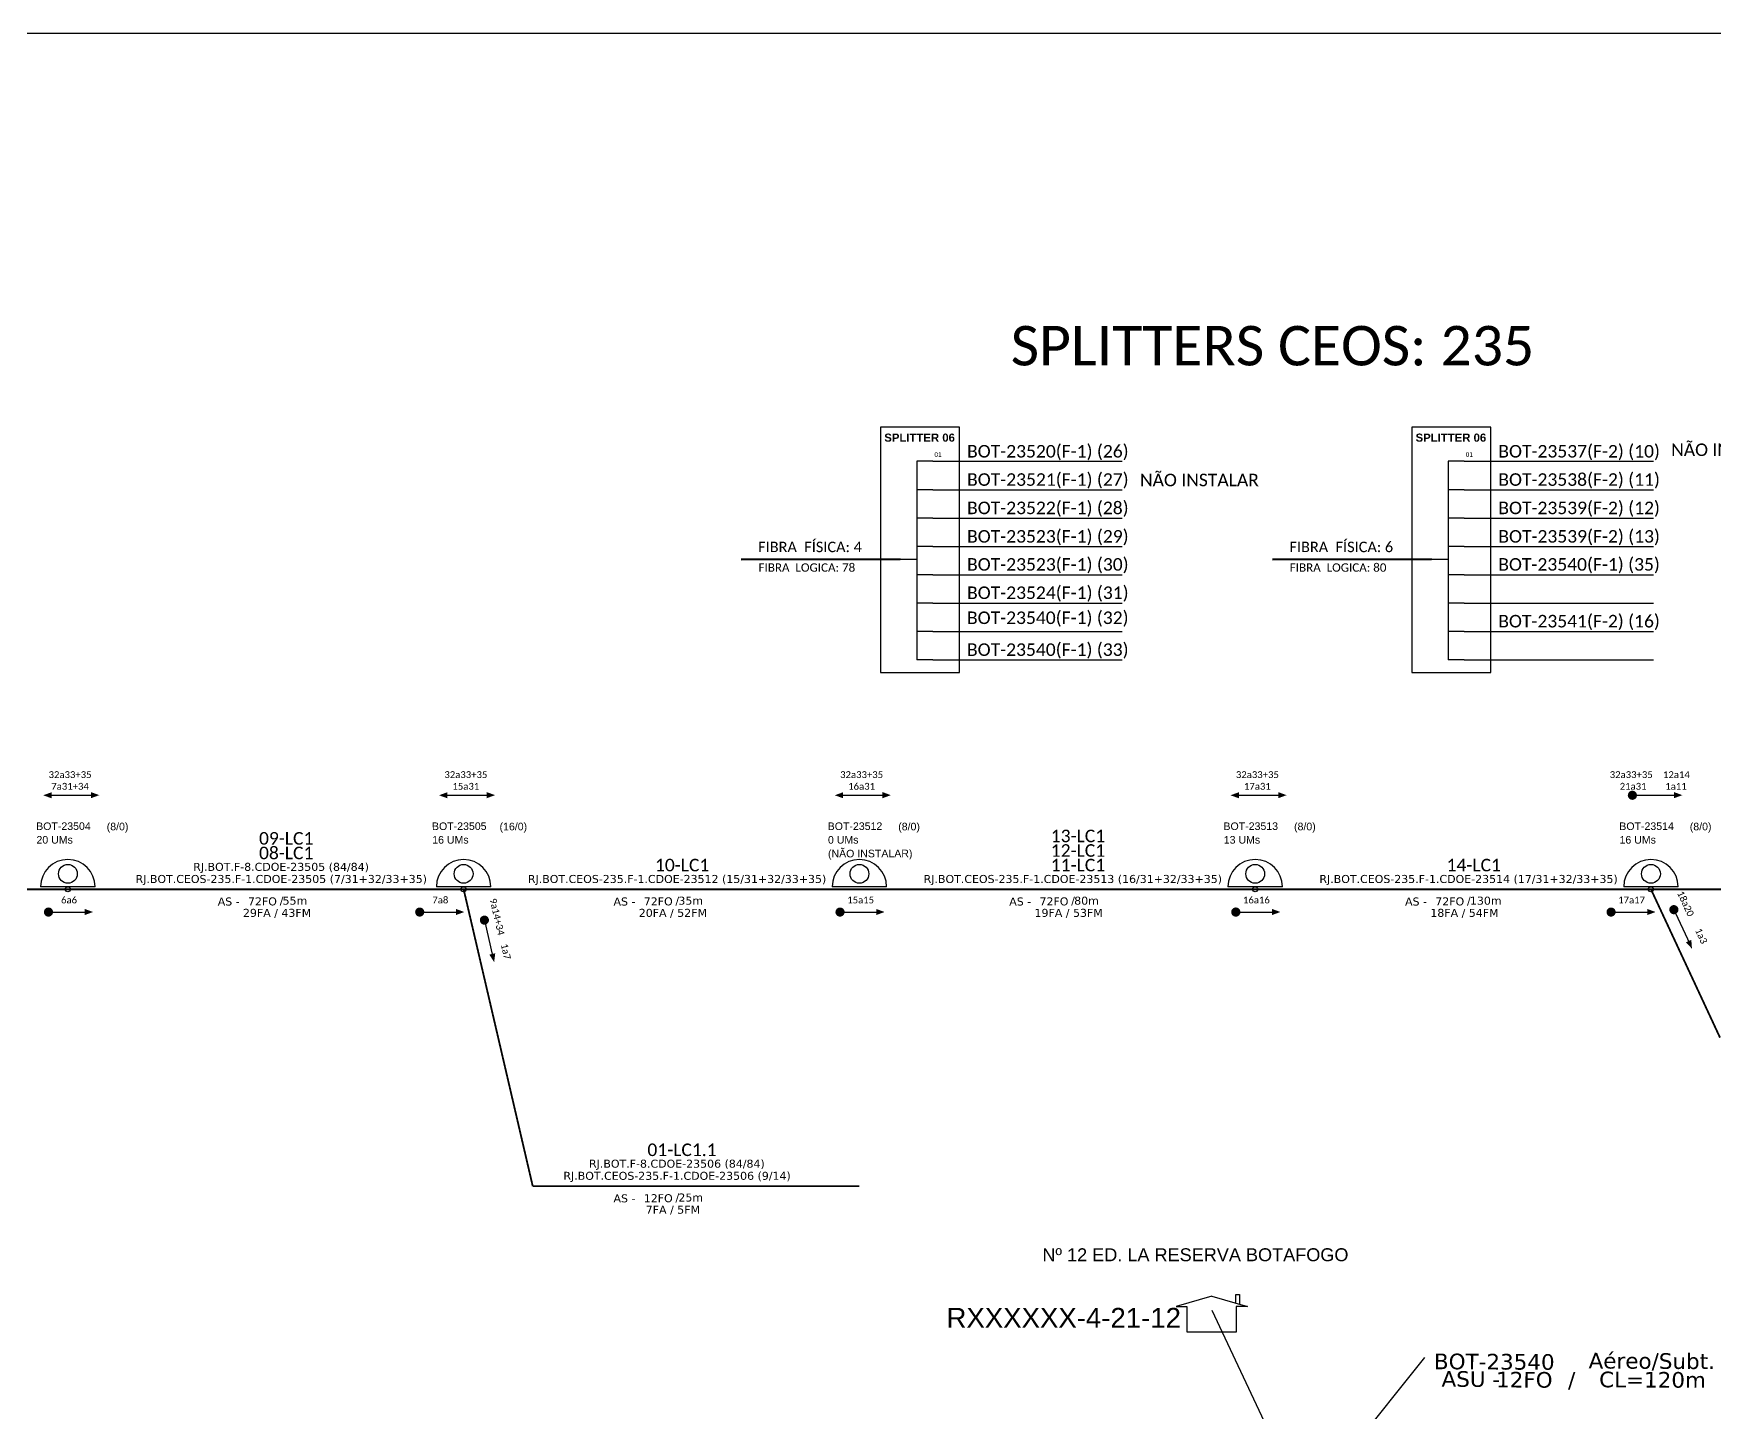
# Model space of a CAD drawing. Header units: metres. Extents: x -1286 to -445, y -500 to 94.
# Drawn here: x -1000.4 to -742.4, y -117.4 to 94.2 of the extents above; entities that cross this region are included whole.
import ezdxf
from ezdxf.enums import TextEntityAlignment as Align

# ---------------------------------------------------------------- set-up
doc = ezdxf.new("R2010")
doc.units = ezdxf.units.M
doc.layers.add("20.0-LEGENDA DOS CDO'S", color=1, linetype='Continuous', lineweight=0)
doc.layers.add('40.1-ETIQUETAS', color=1, linetype='Continuous', lineweight=20)
for name, color, linetype in [('CAP a instalar', 1, 'Continuous'), ('CD de instalação futura', 8, 'Continuous'), ('label_cabos', 7, 'Continuous'), ('Legenda', 1, 'Continuous'), ('SETA', 7, 'Continuous'), ('surveys', 7, 'Continuous'), ('surveys legendas', 7, 'Continuous')]:
    doc.layers.add(name, color=color, linetype=linetype)
doc.layers.add('DROP DE CLIENTE', color=140, linetype='Continuous', plot=False)
doc.layers.add('EXTRA', color=50, linetype='Continuous', plot=False)
doc.styles.add('ARIAL', font='arial.ttf')
doc.styles.add('siredit', font='verdana.ttf')
doc.linetypes.add('FENCELINE1', pattern='A,0.25,-0.1,[133,ltypeshp.shx,S=0.1,R=0,X=-0.1,Y=0],-0.1,1', length=1.45)
doc.dimstyles.new('CC', dxfattribs={"dimtxt": 0.8, "dimasz": 2, "dimexe": 0.18, "dimexo": 0.0625, "dimgap": 0.09, "dimtad": 0, "dimdec": 0, "dimrnd": 1, "dimzin": 0, "dimdsep": 46, "dimtxsty": 'siredit', "dimblk": 'NONE', "dimcen": 0, "dimse1": 1, "dimse2": 1, "dimsd1": 1, "dimsd2": 1, "dimclrt": 7, "dimadec": 0, "dimazin": 0, "dimtfac": 1, "dimtdec": 0, "dimtofl": 0, "dimtmove": 0, "dimatfit": 3, "dimfxl": 0, "dimtolj": 1, "dimtzin": 0, "dimarcsym": 0})

# ---------------------------------------------------------------- blocks, each defined once
blk = doc.blocks.new('ETIQUETA_RS5F')
at = {"layer": '40.1-ETIQUETAS', "color": 0, "style": 'siredit'}
blk.add_text('/', height=1.5, dxfattribs=at).set_placement((1.58, -1.95), align=Align.MIDDLE_RIGHT)
for tag, p in [('ETIQUETA_R_PRIMARIA', (1.21, 4.1)), ('ETIQUETA_R_SECUNDARIA', (1.21, 2.1)), ('F_ATIVAS/F_MORTAS', (1.14, -4.24))]:
    blk.add_attdef(tag, text='', height=1.5, dxfattribs=at).set_placement(p, align=Align.MIDDLE_CENTER)
for tag, p in [('TIPO_CABO', (-6.58, -2.12)), ('CAP_CABO', (0.4, -2.09))]:
    blk.add_attdef(tag, text='', height=1.5, dxfattribs=at).set_placement(p, align=Align.MIDDLE_RIGHT)
blk.add_attdef('METROS', text='', height=1.5, dxfattribs=at).set_placement((2.14, -1.95), align=Align.MIDDLE_LEFT)
for tag, p in [('FUSÃO_1', (0.85, -8.39)), ('FUSÃO_2', (0.85, -10.6)), ('FUSÃO_3', (0.85, -12.93)), ('FUSÃO_4', (0.85, -15.14)), ('FUSÃO_5', (0.85, -17.16))]:
    blk.add_attdef(tag, text='', height=1.5, dxfattribs=at).set_placement(p, align=Align.CENTER)
blk = doc.blocks.new('SURVEY_SURVEY')
for p, q in [((0, 0.00001268), (-0.00001257, 0.000009)), ((0, 0.00001268), (0.00001257, 0.000009)), ((0.00000843, 0.00001322), (0.00000976, 0.00001322)), ((0.00000843, 0.00001027), (0.00000843, 0.00001322)), ((0.00000976, 0.00001322), (0.00000975, 0.00000989)), ((-0.00001257, 0.000009), (-0.00000863, 0.000009)), ((-0.00000862, 0), (-0.00000862, 0.00000897)), ((0.00000862, 0.00000901), (0.00000862, 0)), ((0.00001257, 0.000009), (0.00000862, 0.000009)), ((0.00000862, 0), (-0.00000862, 0))]:
    blk.add_line(p, q)
blk = doc.blocks.new('LEGENDA DOS CABOS')
at = {"layer": 'EXTRA', "color": 0, "style": 'siredit'}
for tag, p in [('ID', (4.6, 0.97)), ('XX', (9.03, 0.97))]:
    blk.add_attdef(tag, text='', height=0.48, rotation=359.69, dxfattribs=at).set_placement(p, align=Align.MIDDLE_CENTER)
at = {"layer": 'Legenda', "color": 0, "style": 'siredit'}
for tag, p in [('TIPO_CABO', (1.31, 0)), ('CABO', (4.69, -0.05)), ('/', (6.81, -0.05)), ('METROS', (10.03, -0.05))]:
    blk.add_attdef(tag, text='', height=0.8, rotation=359.69, dxfattribs=at).set_placement(p, align=Align.MIDDLE_CENTER)
blk = doc.blocks.new('_None')

msp = doc.modelspace()

# ---------------------------------------------------------------- linework, layer by layer
at = {"color": 7, "linetype": 'Continuous'}
for p, q in [((-864.82, 28.6), (-864.82, -1.89)), ((-862.35, 28.6), (-864.82, 28.6)), ((-783.29, 28.6), (-783.29, -1.89)), ((-780.82, 28.6), (-783.29, 28.6)), ((-862.35, 24.19), (-864.82, 24.19)), ((-780.82, 24.19), (-783.29, 24.19)), ((-862.35, 19.84), (-864.82, 19.84)), ((-780.82, 19.84), (-783.29, 19.84)), ((-867.38, 13.56), (-864.83, 13.56)), ((-862.35, 15.47), (-864.82, 15.47)), ((-785.85, 13.56), (-783.3, 13.56)), ((-780.82, 15.47), (-783.29, 15.47)), ((-862.35, 11.15), (-864.82, 11.15)), ((-780.82, 11.15), (-783.29, 11.15)), ((-862.35, 6.82), (-864.82, 6.82)), ((-780.82, 6.82), (-783.29, 6.82)), ((-862.35, 2.47), (-864.82, 2.47)), ((-780.82, 2.47), (-783.29, 2.47)), ((-862.35, -1.89), (-864.82, -1.89)), ((-780.82, -1.89), (-783.29, -1.89))]:
    msp.add_line(p, q, dxfattribs=at)
at = {"color": 10, "linetype": 'Continuous'}
for p, q in [((-862.35, 28.6), (-833.3, 28.59)), ((-780.82, 28.6), (-751.78, 28.59)), ((-862.35, 24.19), (-833.3, 24.18)), ((-780.82, 24.19), (-751.78, 24.18)), ((-862.35, 19.84), (-833.3, 19.83)), ((-780.82, 19.84), (-751.78, 19.83)), ((-862.35, 15.47), (-833.3, 15.47)), ((-780.82, 15.47), (-751.78, 15.47)), ((-862.35, 11.16), (-833.3, 11.15)), ((-780.82, 11.16), (-751.78, 11.15)), ((-862.35, 6.82), (-833.3, 6.81)), ((-780.82, 6.82), (-751.78, 6.81)), ((-862.35, 2.47), (-833.3, 2.47)), ((-780.82, 2.47), (-751.78, 2.47)), ((-862.35, -1.89), (-833.3, -1.9)), ((-780.82, -1.89), (-751.78, -1.9))]:
    msp.add_line(p, q, dxfattribs=at)
at = {"color": 1, "linetype": 'Continuous', "lineweight": 60}
for p, q in [((-867.38, 13.56), (-891.8, 13.48)), ((-785.85, 13.56), (-810.27, 13.48))]:
    msp.add_line(p, q, dxfattribs=at)
at = {"color": 8}
msp.add_line((-869.46, -36.71), (-877.81, -36.71), dxfattribs=at)
msp.add_lwpolyline([(-1286.07, -499.81), (-445.07, -499.81), (-445.07, 94.19), (-1286.07, 94.19)], close=True)
at = {"color": 7}
for points in [[(-870.41, -3.84), (-858.28, -3.84), (-858.28, 33.83), (-870.41, 33.83)], [(-788.89, -3.84), (-776.75, -3.84), (-776.75, 33.83), (-788.89, 33.83)]]:
    msp.add_lwpolyline(points, close=True, dxfattribs=at)
at = {"const_width": 0.702}
for points in [[(-755.37, -22.68, 1), (-754.67, -22.68, 1)], [(-998.43, -40.6, 1), (-997.73, -40.6, 1)], [(-941.46, -40.6, 1), (-940.76, -40.6, 1)], [(-931.26, -41.5, 1), (-931.11, -42.18, 1)], [(-876.96, -40.6, 1), (-876.26, -40.6, 1)], [(-816.23, -40.6, 1), (-815.52, -40.6, 1)], [(-758.64, -40.6, 1), (-757.94, -40.6, 1)], [(-748.8, -39.91, 1), (-748.51, -40.55, 1)]]:
    msp.add_lwpolyline(points, format="xyb", close=True, dxfattribs=at)
at = {"color": 8}
msp.add_arc((-873.64, -36.71), 4.18, 0, 180, dxfattribs=at)
at = {"layer": 'CAP a instalar', "color": 5, "linetype": 'FENCELINE1', "ltscale": 6, "const_width": 0.281}
for points in [[(-1055.83, -37.1), (-995.1, -37.1)], [(-995.1, -37.1), (-934.37, -37.1)], [(-934.37, -37.1), (-873.63, -37.1)], [(-873.63, -37.1), (-812.9, -37.1)], [(-812.9, -37.1), (-752.17, -37.1)], [(-752.17, -37.1), (-691.43, -37.1)]]:
    msp.add_lwpolyline(points, dxfattribs=at)
at = {"layer": 'CAP a instalar', "color": 7, "linetype": 'FENCELINE1', "ltscale": 6, "const_width": 0.281}
for points in [[(-934.37, -37.1), (-923.77, -82.65)], [(-752.17, -37.1), (-741.57, -59.87)], [(-923.77, -82.65), (-873.63, -82.65)]]:
    msp.add_lwpolyline(points, dxfattribs=at)
at = {"layer": 'CD de instalação futura', "color": 8}
msp.add_circle((-873.64, -34.73), 1.44, dxfattribs=at)
at = {"layer": 'DROP DE CLIENTE', "elevation": 1.09}
msp.add_lwpolyline([(-807.91, -126.44), (-819.52, -101.73)], dxfattribs=at)
at = {"layer": 'label_cabos', "color": 7}
for p, q in [((-990.93, -36.71), (-999.28, -36.71)), ((-930.19, -36.71), (-938.54, -36.71)), ((-808.73, -36.71), (-817.08, -36.71)), ((-747.99, -36.71), (-756.34, -36.71))]:
    msp.add_line(p, q, dxfattribs=at)
for centre, radius in [((-995.1, -34.73), 1.44), ((-934.37, -34.73), 1.44), ((-812.9, -34.73), 1.44), ((-752.17, -34.73), 1.44), ((-995.1, -37.1), 0.387), ((-934.37, -37.1), 0.387), ((-812.9, -37.1), 0.387), ((-752.17, -37.1), 0.387)]:
    msp.add_circle(centre, radius, dxfattribs=at)
for centre in [(-995.1, -36.71), (-934.37, -36.71), (-812.9, -36.71), (-752.17, -36.71)]:
    msp.add_arc(centre, 4.18, 0, 180, dxfattribs=at)
at = {"layer": 'SETA'}
for points in [[(-997.6, -22.68), (-991.57, -22.68)], [(-936.87, -22.68), (-930.83, -22.68)], [(-876.13, -22.68), (-870.1, -22.68)], [(-815.4, -22.68), (-809.37, -22.68)], [(-754.67, -22.68), (-748.63, -22.68)], [(-998.08, -40.6), (-992.04, -40.6)], [(-941.11, -40.6), (-935.08, -40.6)], [(-876.61, -40.6), (-870.57, -40.6)], [(-815.88, -40.6), (-809.84, -40.6)], [(-758.29, -40.6), (-752.26, -40.6)], [(-748.75, -40.02), (-746.21, -45.5)], [(-931.24, -41.62), (-929.88, -47.5)]]:
    msp.add_lwpolyline(points, dxfattribs=at)
for points in [[(-997.6, -23.14), (-998.89, -22.68), (-997.6, -22.21)], [(-991.57, -22.19), (-990.28, -22.66), (-991.57, -23.13)], [(-936.87, -23.14), (-938.15, -22.68), (-936.87, -22.21)], [(-930.83, -22.19), (-929.55, -22.66), (-930.83, -23.13)], [(-876.13, -23.14), (-877.42, -22.68), (-876.13, -22.21)], [(-870.1, -22.19), (-868.81, -22.66), (-870.1, -23.13)], [(-815.4, -23.14), (-816.69, -22.68), (-815.4, -22.21)], [(-809.37, -22.19), (-808.08, -22.66), (-809.37, -23.13)], [(-748.63, -22.19), (-747.35, -22.66), (-748.63, -23.13)], [(-992.53, -40.12), (-991.24, -40.59), (-992.53, -41.06)], [(-935.56, -40.12), (-934.27, -40.59), (-935.56, -41.06)], [(-871.06, -40.12), (-869.77, -40.59), (-871.06, -41.06)], [(-810.32, -40.12), (-809.04, -40.59), (-810.32, -41.06)], [(-752.74, -40.12), (-751.46, -40.59), (-752.74, -41.06)], [(-745.98, -44.86), (-745.87, -46.22), (-746.83, -45.25)], [(-929.52, -46.92), (-929.69, -48.28), (-930.43, -47.13)]]:
    msp.add_solid(points, dxfattribs=at)

# ---------------------------------------------------------------- block references
at = {"layer": 'CAP a instalar', "color": 7, "linetype": 'FENCELINE1', "ltscale": 7}
ref = msp.add_blockref('ETIQUETA_RS5F', (-902.59, -82.8), dxfattribs=dict(at, xscale=0.818812789469839, yscale=0.818812789469839, zscale=0.818812789469839))
ref.add_attrib('ETIQUETA_R_PRIMARIA', 'RJ.BOT.F-8.CDOE-23506 (84/84)', dxfattribs={"layer": '40.1-ETIQUETAS', "color": 0, "height": 1.2282, "style": 'siredit'}).set_placement((-901.65, -79.21), align=Align.MIDDLE_CENTER)
ref.add_attrib('ETIQUETA_R_SECUNDARIA', 'RJ.BOT.CEOS-235.F-1.CDOE-23506 (9/14)', dxfattribs={"layer": '40.1-ETIQUETAS', "color": 0, "height": 1.2282, "style": 'siredit'}).set_placement((-901.62, -81.07), align=Align.MIDDLE_CENTER)
ref.add_attrib('TIPO_CABO', 'AS -', dxfattribs={"layer": '40.1-ETIQUETAS', "color": 0, "height": 1.228, "style": 'siredit'}).set_placement((-908.01, -84.53), align=Align.MIDDLE_RIGHT)
ref.add_attrib('CAP_CABO', '12FO', dxfattribs={"layer": '40.1-ETIQUETAS', "color": 0, "height": 1.228, "style": 'siredit'}).set_placement((-902.29, -84.51), align=Align.MIDDLE_RIGHT)
ref.add_attrib('METROS', '25m', dxfattribs={"layer": '40.1-ETIQUETAS', "color": 0, "height": 1.228, "style": 'siredit'}).set_placement((-901.42, -84.4), align=Align.MIDDLE_LEFT)
ref.add_attrib('F_ATIVAS/F_MORTAS', '7FA / 5FM', dxfattribs={"layer": '40.1-ETIQUETAS', "color": 0, "height": 1.228, "style": 'siredit'}).set_placement((-902.26, -86.27), align=Align.MIDDLE_CENTER)
at = {"layer": 'label_cabos', "color": 0, "lineweight": 0}
ref = msp.add_blockref('LEGENDA DOS CABOS', (-786.39, -113.5), dxfattribs=dict(at, xscale=2.4, yscale=2.4, zscale=2.4))
ref.add_attrib('ID', 'BOT-23540', dxfattribs={"color": 0, "height": 2.4, "rotation": 359.69, "style": 'siredit'}).set_placement((-776.21, -109.59), align=Align.MIDDLE_CENTER)
ref.add_attrib('CABO', '12FO', dxfattribs={"color": 0, "height": 2.4, "rotation": 359.69, "style": 'siredit'}).set_placement((-771.6, -112.36), align=Align.MIDDLE_CENTER)
ref.add_attrib('METROS', 'CL=120m', dxfattribs={"color": 0, "height": 2.4, "rotation": 359.69, "style": 'siredit'}).set_placement((-751.93, -112.36), align=Align.MIDDLE_CENTER)
ref.add_attrib('XX', 'Aéreo/Subt.', dxfattribs={"color": 0, "height": 2.4, "rotation": 359.69, "style": 'siredit'}).set_placement((-752.05, -109.48), align=Align.MIDDLE_CENTER)
ref.add_attrib('/', '/', dxfattribs={"color": 0, "height": 2.4, "rotation": 359.69, "style": 'siredit'}).set_placement((-764.33, -112.36), align=Align.MIDDLE_CENTER)
ref.add_attrib('TIPO_CABO', 'ASU -', dxfattribs={"color": 0, "height": 2.4, "rotation": 359.69, "style": 'siredit'}).set_placement((-779.81, -112.25), align=Align.MIDDLE_CENTER)
at = {"layer": 'surveys', "color": 255, "xscale": 436406.9163073743, "yscale": 436406.9163073743, "zscale": 436406.9163073743}
msp.add_blockref('SURVEY_SURVEY', (-819.56, -105.07, 1.09), dxfattribs=at)

# ---------------------------------------------------------------- texts
at = {"color": 3, "style": 'ARIAL'}
msp.add_text('Nº 12 ED. LA RESERVA BOTAFOGO', height=1.9867, rotation=0.0085, dxfattribs=at).set_placement((-845.56, -94.18, 0.06))
at = {"attachment_point": 5}
for s, insert, char_height, width in [('\\C7;\\fCalibri|b0|i0|c0|p34;SPLITTERS CEOS: 235', (-810.25, 46.27), 6.0653, 92.4296), ('\\C10;\\fArial|b1|i0|c0|p34;SPLITTER 06', (-864.4, 32.19), 1.2462, 12.1306), ('{\\fCalibri|b0|i0|c0|p34;\\C7;BOT-23520(F-1) (26)}', (-844.72, 29.9), 1.9257, 28.7191), ('\\C10;\\fArial|b1|i0|c0|p34;SPLITTER 06', (-782.87, 32.19), 1.2462, 12.1306), ('\\C7;\\fCalibri|b0|i0|c0|p34;BOT-23537(F-2) (10)', (-763.19, 29.9), 1.9257, 28.7191), ('{\\fCalibri|b0|i0|c0|p34;\\C7;NÃO INSTALAR}', (-739.95, 30.33), 1.9257, 28.7191), ('\\C7;\\fArial|b0|i0;\\H0.578704x;01 ', (-861.57, 29.6), 1.2462, 2.6383), ('\\C7;\\fArial|b0|i0;\\H0.578704x;01 ', (-780.04, 29.6), 1.2462, 2.6383), ('{\\fCalibri|b0|i0|c0|p34;\\C7;BOT-23521(F-1) (27)}', (-844.72, 25.56), 1.9257, 34.4161), ('{\\fCalibri|b0|i0|c0|p34;\\C7;NÃO INSTALAR}', (-821.46, 25.69), 1.9257, 28.7191), ('\\C7;\\fCalibri|b0|i0|c0|p34;BOT-23538(F-2) (11)', (-763.19, 25.56), 1.9257, 28.7191), ('{\\fCalibri|b0|i0|c0|p34;\\C7;BOT-23522(F-1) (28)}', (-844.72, 21.21), 1.9257, 28.7191), ('\\C7;\\fCalibri|b0|i0|c0|p34;BOT-23539(F-2) (12)', (-763.19, 21.21), 1.9257, 28.7191), ('{\\fCalibri|b0|i0|c0|p34;\\C7;BOT-23523(F-1) (29)}', (-844.72, 16.84), 1.9257, 28.7191), ('{\\fCalibri|b0|i0|c0|p34;\\C7;BOT-23539(F-2) (13)}', (-763.19, 16.84), 1.9257, 28.7191), ('{\\fCalibri|b0|i0|c0|p34;\\C7;FIBRA  FÍSICA: 4}', (-881.22, 15.42), 1.6047, 24.2611), ('\\C7;\\fCalibri|b0|i0|c0|p34;FIBRA  FÍSICA: 6', (-799.69, 15.42), 1.6047, 24.2611), ('{\\fCalibri|b0|i0|c0|p34;\\C7;FIBRA  LOGICA: 78}', (-881.7, 12.26), 1.2839, 24.2611), ('{\\fCalibri|b0|i0|c0|p34;BOT-23523(F-1) (30)}', (-844.72, 12.54), 1.9257, 28.7191), ('\\C7;\\fCalibri|b0|i0|c0|p34;FIBRA  LOGICA: 80', (-800.18, 12.26), 1.2839, 24.2611), ('{\\fCalibri|b0|i0|c0|p34;\\C1;BOT-23540(F-1) (35)}', (-763.2, 12.54), 1.9257, 28.7191), ('{\\fCalibri|b0|i0|c0|p34;BOT-23524(F-1) (31)}', (-844.72, 8.19), 1.9257, 28.7191), ('{\\fCalibri|b0|i0|c0|p34;\\C1;BOT-23540(F-1) (32)}', (-844.73, 4.35), 1.9257, 28.7191), ('\\C7;\\fCalibri|b0|i0|c0|p34;BOT-23541(F-2) (16)', (-763.2, 3.83), 1.9257, 28.7191), ('{\\fCalibri|b0|i0|c0|p34;\\C1;BOT-23540(F-1) (33)}', (-844.73, -0.54), 1.9257, 28.7191), ('{\\fCalibri|b0|i0|c0|p34;\\C1;32a33+35}', (-994.77, -19.52), 1.053, 17.8019), ('{\\fCalibri|b0|i0|c0|p34;\\C1;32a33+35}', (-934.03, -19.52), 1.053, 17.8019), ('{\\fCalibri|b0|i0|c0|p34;\\C1;32a33+35}', (-873.3, -19.52), 1.053, 17.8019), ('{\\fCalibri|b0|i0|c0|p34;\\C1;32a33+35}', (-812.57, -19.52), 1.053, 17.8019), ('{\\fCalibri|b0|i0|c0|p34;\\C1;32a33+35}', (-755.2, -19.52), 1.053, 17.8019), ('{\\fCalibri|b0|i0|c0|p34;\\C1;12a14}', (-748.27, -19.52), 1.053, 17.8019), ('{\\fCalibri|b0|i0|c0|p34;\\C7;7a31+34}', (-994.77, -21.31), 1.053, 17.8019), ('{\\fCalibri|b0|i0|c0|p34;\\C7;15a31}', (-934.03, -21.31), 1.053, 17.8019), ('{\\fCalibri|b0|i0|c0|p34;\\C7;16a31}', (-873.3, -21.31), 1.053, 17.8019), ('{\\fCalibri|b0|i0|c0|p34;\\C7;17a31}', (-812.57, -21.31), 1.053, 17.8019), ('{\\fCalibri|b0|i0|c0|p34;\\C7;21a31}', (-754.91, -21.31), 1.053, 17.8019), ('{\\fCalibri|b0|i0|c0|p34;\\C7;1a11}', (-748.33, -21.31), 1.053, 17.8019), ('\\C3;\\fCalibri|b0|i0|c0|p34;09-LC1', (-961.6, -29.3), 1.9257, 28.7191), ('\\C3;\\fCalibri|b0|i0|c0|p34;13-LC1', (-840.1, -28.93), 1.9257, 28.7191), ('\\C3;\\fCalibri|b0|i0|c0|p34;08-LC1', (-961.6, -31.54), 1.9257, 28.7191), ('\\C3;\\fCalibri|b0|i0|c0|p34;12-LC1', (-840.1, -31.16), 1.9257, 28.7191), ('\\C3;\\fCalibri|b0|i0|c0|p34;10-LC1', (-900.84, -33.4), 1.9257, 28.7191), ('\\C3;\\fCalibri|b0|i0|c0|p34;11-LC1', (-840.1, -33.4), 1.9257, 28.7191), ('\\C3;\\fCalibri|b0|i0|c0|p34;14-LC1', (-779.37, -33.4), 1.9257, 28.7191), ('\\C7;\\fCalibri|b0|i0|c0|p34;6a6', (-994.92, -38.75), 1.053, 17.8019), ('\\C7;\\fCalibri|b0|i0|c0|p34;7a8', (-937.95, -38.75), 1.053, 17.8019), ('\\C7;\\fCalibri|b0|i0|c0|p34;15a15', (-873.45, -38.75), 1.053, 17.8019), ('\\C7;\\fCalibri|b0|i0|c0|p34;16a16', (-812.72, -38.75), 1.053, 17.8019), ('\\C7;\\fCalibri|b0|i0|c0|p34;17a17', (-755.14, -38.75), 1.053, 17.8019)]:
    msp.add_mtext(s, dxfattribs=dict(at, insert=insert, char_height=char_height, width=width))
at = {"char_height": 1.053, "width": 17.8019, "attachment_point": 5}
for s, insert, rotation in [('\\C7;\\fCalibri|b0|i0|c0|p34;9a14+34', (-929.23, -41.32), 283.0215), ('\\C7;\\fCalibri|b0|i0|c0|p34;18a20', (-746.85, -39.31), 294.8598), ('\\C7;\\fCalibri|b0|i0|c0|p34;1a3', (-744.45, -44.27), 294.8598), ('\\C7;\\fCalibri|b0|i0|c0|p34;1a7', (-927.89, -46.66), 283.0215)]:
    msp.add_mtext(s, dxfattribs=dict(at, insert=insert, rotation=rotation))
at = {"color": 7, "insert": (-900.86, -77.09), "char_height": 1.9257, "width": 28.7191, "attachment_point": 5}
msp.add_mtext('\\C3;\\fCalibri|b0|i0|c0|p34;01-LC1.1', dxfattribs=at)
at = {"layer": "20.0-LEGENDA DOS CDO'S", "color": 7, "style": 'ARIAL'}
for s, p in [('BOT-23504', (-999.97, -28.01)), ('BOT-23505', (-939.23, -28.01)), ('BOT-23513', (-817.77, -28.01)), ('BOT-23514', (-757.03, -28.01)), ('20 UMs', (-999.92, -30.1)), ('16 UMs', (-939.19, -30.1)), ('13 UMs', (-817.72, -30.1)), ('16 UMs', (-756.99, -30.1))]:
    msp.add_text(s, height=1.16, rotation=0.118, dxfattribs=at).set_placement(p)
for s, p in [('       (8/0)', (-989.05, -28.06)), ('       (16/0)', (-928.32, -28.06)), ('       (8/0)', (-806.85, -28.06)), ('       (8/0)', (-746.12, -28.06))]:
    msp.add_text(s, height=1.1599, rotation=0.118, dxfattribs=at).set_placement(p, align=Align.CENTER)
at = {"layer": "20.0-LEGENDA DOS CDO'S", "color": 8, "style": 'ARIAL'}
for s, height, p in [('BOT-23512', 1.16, (-878.5, -28.01)), ('0 UMs', 1.16, (-878.46, -30.1)), ('(NÃO INSTALAR)', 1.1599, (-878.46, -32.21))]:
    msp.add_text(s, height=height, rotation=0.118, dxfattribs=at).set_placement(p)
msp.add_text('       (8/0)', height=1.1599, rotation=0.118, dxfattribs=at).set_placement((-867.59, -28.06), align=Align.CENTER)
at = {"layer": '40.1-ETIQUETAS', "color": 7, "style": 'siredit'}
msp.add_text('RJ.BOT.F-8.CDOE-23505 (84/84)', height=1.2282, dxfattribs=at).set_placement((-962.39, -33.66), align=Align.MIDDLE_CENTER)
at = {"layer": '40.1-ETIQUETAS', "style": 'siredit'}
for s, p in [('RJ.BOT.CEOS-235.F-1.CDOE-23505 (7/31+32/33+35)', (-962.36, -35.52)), ('RJ.BOT.CEOS-235.F-1.CDOE-23512 (15/31+32/33+35)', (-901.62, -35.52)), ('RJ.BOT.CEOS-235.F-1.CDOE-23513 (16/31+32/33+35)', (-840.89, -35.52)), ('RJ.BOT.CEOS-235.F-1.CDOE-23514 (17/31+32/33+35)', (-780.16, -35.52)), ('29FA / 43FM', (-963, -40.72)), ('20FA / 52FM', (-902.26, -40.72)), ('19FA / 53FM', (-841.53, -40.72)), ('18FA / 54FM', (-780.79, -40.72))]:
    msp.add_text(s, height=1.2282, dxfattribs=at).set_placement(p, align=Align.MIDDLE_CENTER)
at = {"layer": '40.1-ETIQUETAS', "color": 7, "style": 'siredit'}
for s, height, p in [('AS -', 1.228, (-968.74, -38.98)), ('72FO', 1.228, (-963.03, -38.96)), ('/', 1.23, (-962.03, -38.85)), ('AS -', 1.228, (-908.01, -38.98)), ('72FO', 1.228, (-902.29, -38.96)), ('/', 1.23, (-901.3, -38.85)), ('AS -', 1.228, (-847.28, -38.98)), ('72FO', 1.228, (-841.56, -38.96)), ('/', 1.23, (-840.57, -38.85)), ('AS -', 1.228, (-786.54, -38.98)), ('72FO', 1.228, (-780.83, -38.96)), ('/', 1.23, (-779.83, -38.85))]:
    msp.add_text(s, height=height, dxfattribs=at).set_placement(p, align=Align.MIDDLE_RIGHT)
for s, p in [('55m', (-962.15, -38.85)), ('35m', (-901.42, -38.85)), ('80m', (-840.68, -38.85)), ('130m', (-779.95, -38.85))]:
    msp.add_text(s, height=1.228, dxfattribs=at).set_placement(p, align=Align.MIDDLE_LEFT)
at = {"layer": 'surveys legendas', "color": 7, "style": 'ARIAL'}
msp.add_text('RXXXXXX-4-21-12', height=3.0287, dxfattribs=at).set_placement((-860.27, -104.37, 1.53))

# ---------------------------------------------------------------- leaders
at = {"layer": 'label_cabos'}
msp.add_leader([(-800.79, -126.36), (-786.87, -108.93)], dimstyle='CC', override={"dimgap": 0.09, "dimtad": 0}, dxfattribs=at)

doc.saveas('drawing.dxf')
